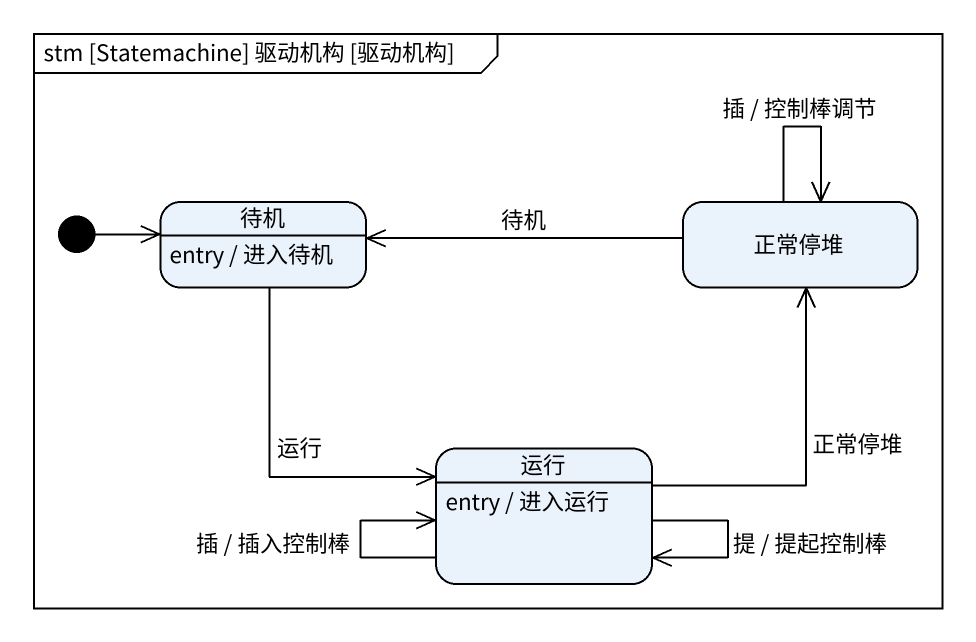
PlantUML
@startuml
mainframe stm [Statemachine] 驱动机构 [驱动机构]
hide empty description
state 待机
待机 : entry / 进入待机
state 正常停堆
state 运行
运行 : entry / 进入运行
[*] -right-> 待机
待机 --> 运行 : 运行
正常停堆 -left-> 待机 : 待机
正常停堆 --> 正常停堆 : 插 / 控制棒调节
运行 -up-> 正常停堆 : 正常停堆
运行 --> 运行 : 提 / 提起控制棒
运行 --> 运行 : 插 / 插入控制棒
@enduml
